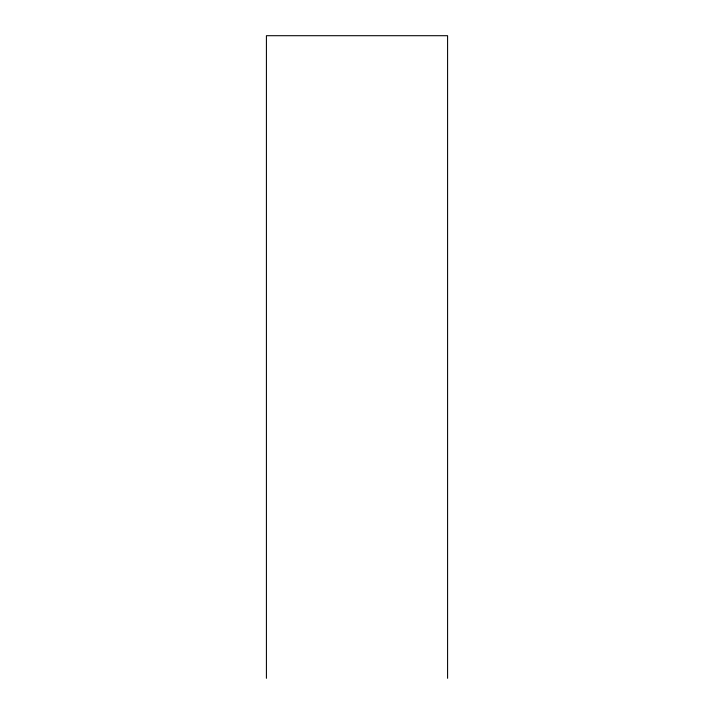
<?xml version="1.0" encoding="UTF-8"?>
<svg xmlns="http://www.w3.org/2000/svg" width="714" height="714" viewBox="0 0 714 714"><rect width="100%" height="100%" fill="white"/><g stroke="black" fill="none" stroke-linecap="round" stroke-linejoin="round"><path stroke-width="1.07" d="M447.58 678.3L447.58 35.7L266.42 35.7L266.42 678.3"/></g></svg>
